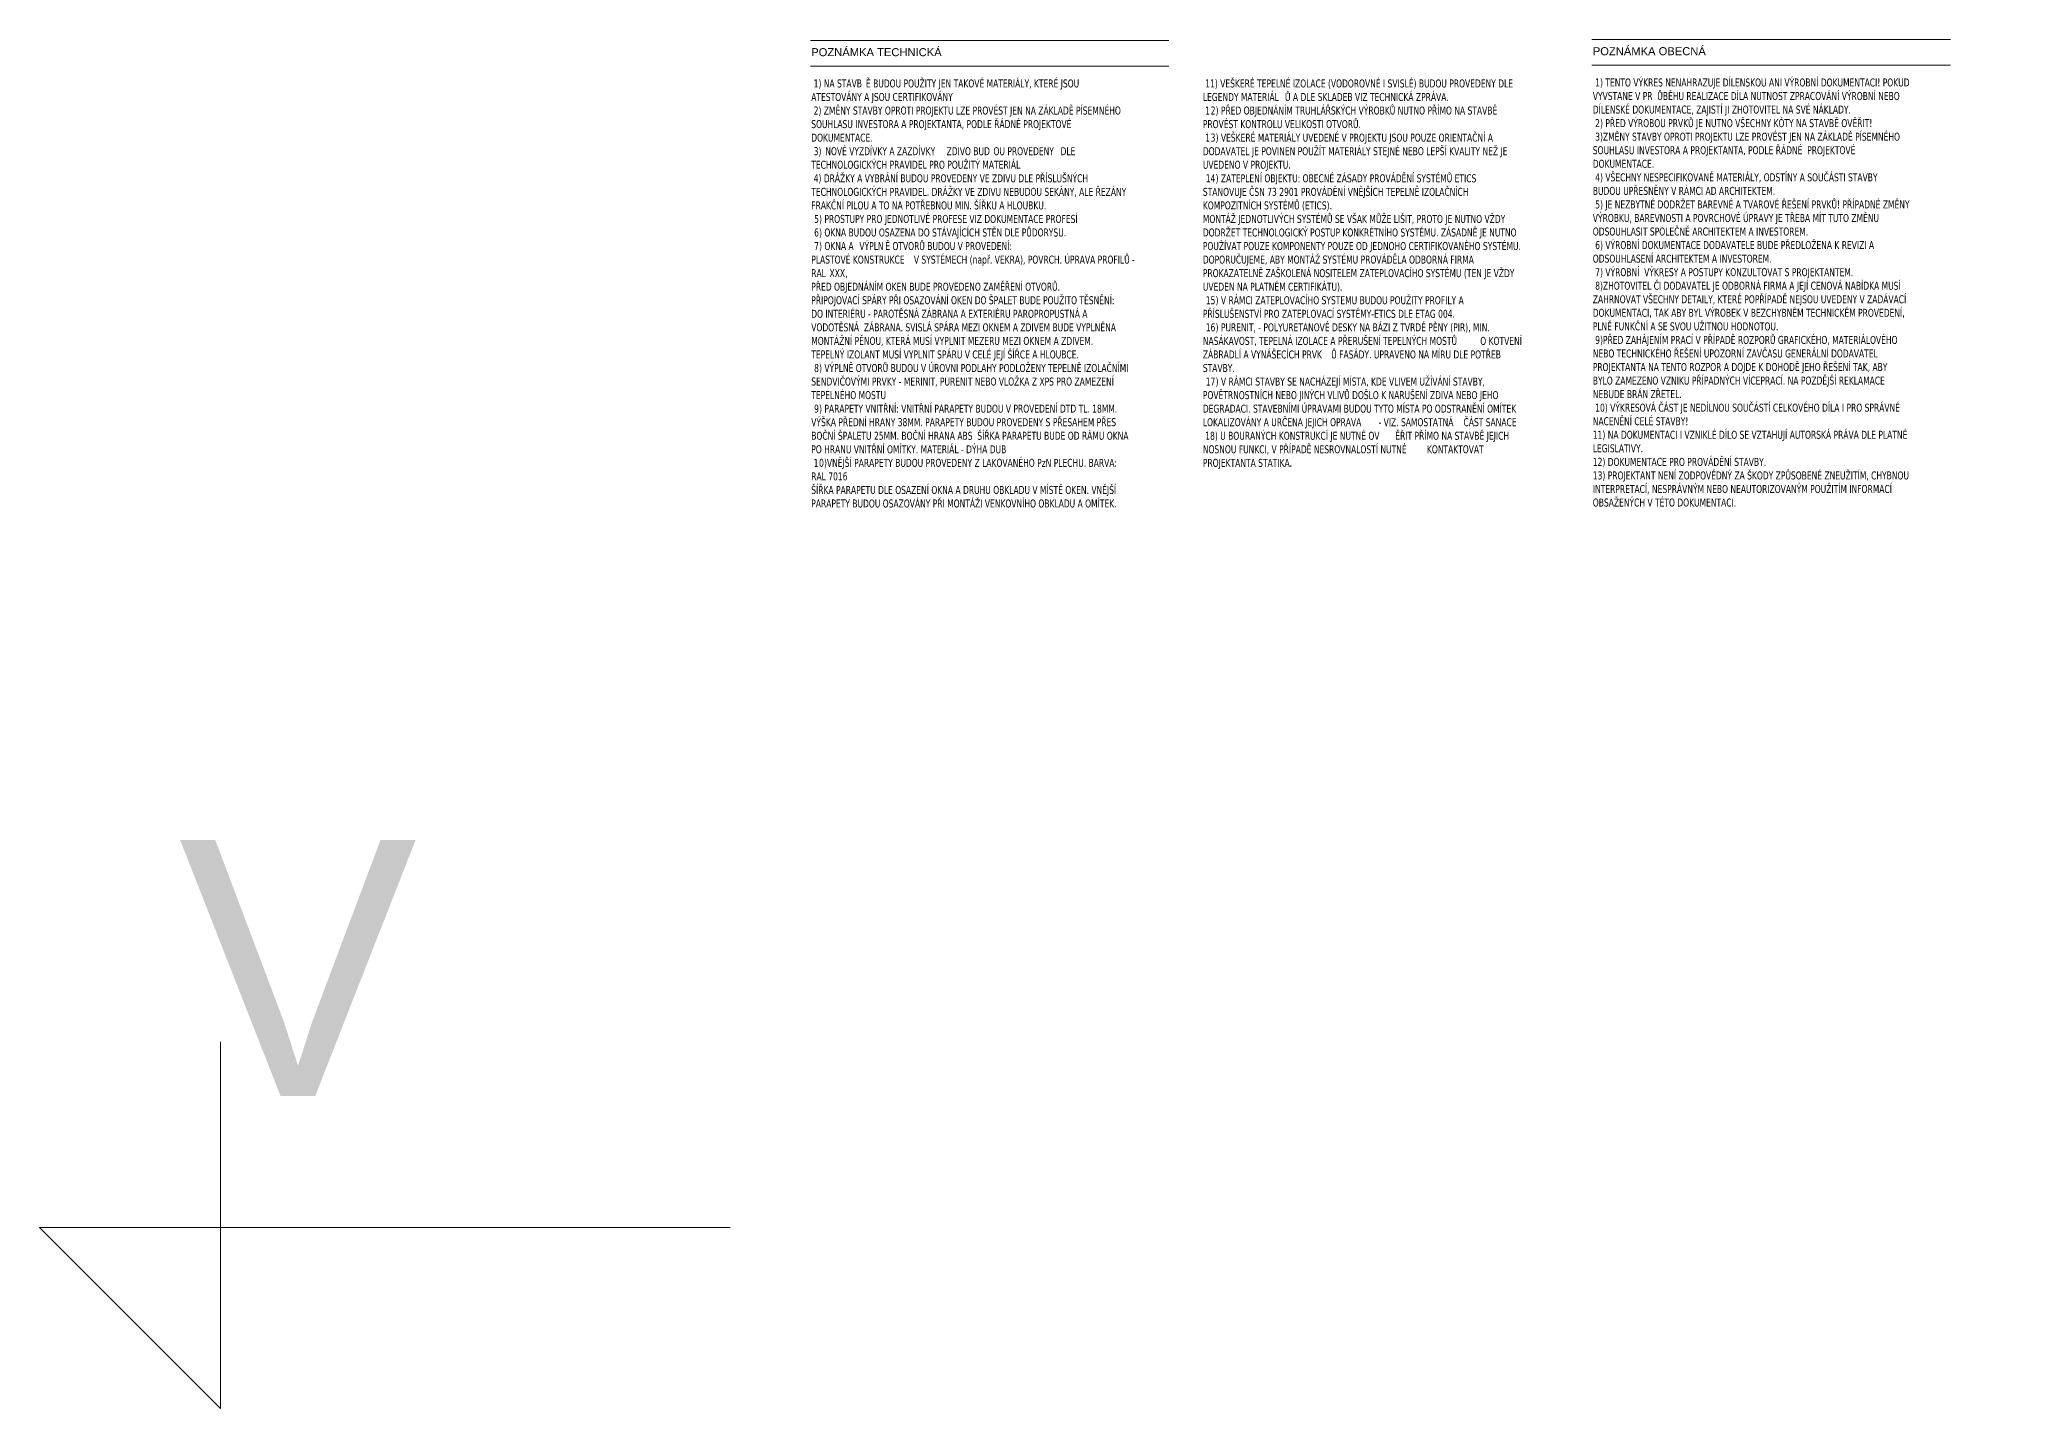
# Model space of a CAD drawing. Header units: millimetres. Extents: x 48671 to 278361, y -45352 to 20466.
# Drawn here: x 231853 to 262694, y -17447 to 3939 of the extents above; entities that cross this region are included whole.
import ezdxf

# ---------------------------------------------------------------- set-up
doc = ezdxf.new("R2010")
doc.units = ezdxf.units.MM
doc.layers.add('A-DETL-THIN', color=151, linetype='Continuous', lineweight=13)
doc.layers.add('G-ANNO-TEXT', color=231, linetype='Continuous', lineweight=9)
doc.styles.add('Arial', font='arial.ttf', dxfattribs={"height": 125})
doc.styles.add('Arial_4', font='arial.ttf', dxfattribs={"height": 4000})
doc.styles.add('Tahoma_1', font='tahoma.ttf', dxfattribs={"width": 0.8, "height": 125})

msp = doc.modelspace()

# ---------------------------------------------------------------- linework, layer by layer
at = {"layer": 'A-DETL-THIN'}
for p, q in [((243898.1, 3923.7), (249498.1, 3923.7)), ((256108.2, 3938.7), (261708.2, 3938.7)), ((243898.1, 3523.7), (249498.1, 3523.7)), ((256108.2, 3538.7), (261708.2, 3538.7))]:
    msp.add_line(p, q, dxfattribs=at)
at = {"layer": 'A-DETL-THIN', "lineweight": 9}
for p, q in [((234681.8, -17446.6), (234681.8, -11716.7)), ((242645.2, -14618.2), (231853.3, -14618.2)), ((231853.3, -14618.2), (234681.8, -17446.6))]:
    msp.add_line(p, q, dxfattribs=at)

# ---------------------------------------------------------------- texts
at = {"layer": 'G-ANNO-TEXT', "color": 7, "char_height": 125, "attachment_point": 1, "style": 'Tahoma_1', "bg_fill": 3, "box_fill_scale": 1.25, "bg_fill_color": 256, "bg_fill_true_color": 13158600, "bg_fill_transparency": 0}
for s, insert, width in [(' 1) NA STAVB', (243910.9, 3314.7), 1035.78), (' 11) VEŠKERÉ TEPELNÉ IZOLACE (VODOROVNÉ I SVISLÉ) BUDOU PROVEDENY DLE ', (250029.1, 3314.7), 6397.466)]:
    msp.add_mtext(s, dxfattribs=dict(at, insert=insert, width=width))
at = {"layer": 'G-ANNO-TEXT', "color": 7, "insert": (234026.9, -8567.2), "char_height": 4000, "width": 4649.787, "attachment_point": 1, "style": 'Arial_4'}
msp.add_mtext('\\fArial|b0|i0|c238|p34|;V', dxfattribs=at)

# ---------------------------------------------------------------- next in the draw order: texts
at = {"layer": 'G-ANNO-TEXT', "color": 7, "char_height": 125, "attachment_point": 1, "bg_fill": 3, "box_fill_scale": 1.25, "bg_fill_color": 256, "bg_fill_true_color": 13158600, "bg_fill_transparency": 0}
for s, insert, width, style in [('POZNÁMKA TECHNICKÁ', (243910.9, 3803.2), 2461.181, 'Arial'), ('POZNÁMKA OBECNÁ', (256121.1, 3818.3), 2128.48, 'Arial'), ('Ě BUDOU POUŽITY JEN TAKOVÉ MATERIÁLY, KTERÉ JSOU ', (244765.5, 3314.7), 4502.277, 'Tahoma_1'), (' 1) TENTO VÝKRES NENAHRAZUJE DÍLENSKOU ANI VÝROBNÍ DOKUMENTACI! POKUD ', (256121.1, 3329.8), 6541.77, 'Tahoma_1')]:
    msp.add_mtext(s, dxfattribs=dict(at, insert=insert, width=width, style=style))

# ---------------------------------------------------------------- next in the draw order: texts
at = {"layer": 'G-ANNO-TEXT', "color": 7, "insert": (243910.9, 3103.1), "char_height": 125, "width": 2950.21, "attachment_point": 1, "style": 'Tahoma_1', "bg_fill": 3, "box_fill_scale": 1.25, "bg_fill_color": 256, "bg_fill_true_color": 13158600, "bg_fill_transparency": 0}
msp.add_mtext('ATESTOVÁNY A JSOU CERTIFIKOVÁNY', dxfattribs=at)

# ---------------------------------------------------------------- next in the draw order: texts
at = {"layer": 'G-ANNO-TEXT', "color": 7, "insert": (243910.9, 2891.4), "char_height": 125, "width": 6442.361, "attachment_point": 1, "style": 'Tahoma_1', "bg_fill": 3, "box_fill_scale": 1.25, "bg_fill_color": 256, "bg_fill_true_color": 13158600, "bg_fill_transparency": 0}
msp.add_mtext(' 2) ZMĚNY STAVBY OPROTI PROJEKTU LZE PROVÉST JEN NA ZÁKLADĚ PÍSEMNÉHO ', dxfattribs=at)

# ---------------------------------------------------------------- next in the draw order: texts
at = {"layer": 'G-ANNO-TEXT', "color": 7, "char_height": 125, "attachment_point": 1, "style": 'Tahoma_1', "bg_fill": 3, "box_fill_scale": 1.25, "bg_fill_color": 256, "bg_fill_true_color": 13158600, "bg_fill_transparency": 0}
for s, insert, width in [('LEGENDY MATERIÁL', (250029.1, 3103.1), 1555.274), ('SOUHLASU INVESTORA A PROJEKTANTA, PODLE ŘÁDNÉ PROJEKTOVÉ ', (243910.9, 2679.7), 5409.787)]:
    msp.add_mtext(s, dxfattribs=dict(at, insert=insert, width=width))

# ---------------------------------------------------------------- next in the draw order: texts
for s, insert, width in [('Ů A DLE SKLADEB VIZ TECHNICKÁ ZPRÁVA.', (251312.3, 3103.1), 3341.433), (' 1', (250029.1, 2891.4), 147.511), ('DOKUMENTACE. ', (243910.9, 2468.1), 1292.32)]:
    msp.add_mtext(s, dxfattribs=dict(at, insert=insert, width=width))

# ---------------------------------------------------------------- next in the draw order: texts
for s, insert, width in [('\\fTahoma|b0|i0|c238|p34|;\\W.8;2', (250150.8, 2891.4), 92.996), (' 3) ', (243910.9, 2256.4), 266.16)]:
    msp.add_mtext(s, dxfattribs=dict(at, insert=insert, width=width))

# ---------------------------------------------------------------- next in the draw order: texts
for s, insert, width in [(') PŘED OBJEDNÁNÍM TRUHLÁŘSKÝCH VÝROBKŮ NUTNO PŘÍMO NA STAVBĚ ', (250227.5, 2891.4), 5842.699), ('NOVÉ VYZDÍVKY A ZAZDÍVKY', (244130.5, 2256.4), 2251.139)]:
    msp.add_mtext(s, dxfattribs=dict(at, insert=insert, width=width))

# ---------------------------------------------------------------- next in the draw order: texts
for s, insert, width in [('VYVSTANE V PR', (256121.1, 3118.1), 1221.772), ('PROVÉST KONTROLU VELIKOSTI OTVORŮ.', (250029.1, 2679.7), 3258.058), (' ZDIVO BUD', (245987.9, 2256.4), 933.164)]:
    msp.add_mtext(s, dxfattribs=dict(at, insert=insert, width=width))

# ---------------------------------------------------------------- next in the draw order: texts
for s, insert, width in [('ŮBĚHU REALIZACE DÍLA NUTNOST ZPRACOVÁNÍ VÝROBNÍ NEBO ', (257129.1, 3118.1), 5012.15), (' 1', (250029.1, 2468.1), 147.511), ('OU PROVEDENY', (246757.8, 2256.4), 1224.978)]:
    msp.add_mtext(s, dxfattribs=dict(at, insert=insert, width=width))

# ---------------------------------------------------------------- next in the draw order: texts
for s, insert, width in [('DÍLENSKÉ DOKUMENTACE, ZAJISTÍ JI ZHOTOVITEL NA SVÉ NÁKLADY.', (256121.1, 2906.5), 5380.926), ('\\fTahoma|b0|i0|c238|p34|;\\W.8;3', (250150.8, 2468.1), 92.996), (' DLE ', (247768.6, 2256.4), 404.051)]:
    msp.add_mtext(s, dxfattribs=dict(at, insert=insert, width=width))

# ---------------------------------------------------------------- next in the draw order: texts
for s, insert, width in [(') VEŠKERÉ MATERIÁLY UVEDENÉ V PROJEKTU JSOU POUZE ORIENTAČNÍ A ', (250227.5, 2468.1), 5810.631), ('TECHNOLOGICKÝCH PRAVIDEL PRO POUŽITÝ MATERIÁL', (243910.9, 2044.7), 4309.872)]:
    msp.add_mtext(s, dxfattribs=dict(at, insert=insert, width=width))

# ---------------------------------------------------------------- next in the draw order: texts
for s, insert, width in [(' 2) PŘED VÝROBOU PRVKŮ JE NUTNO VŠECHNY KÓTY NA STAVBĚ OVĚŘIT!', (256121.1, 2694.8), 5756.116), ('DODAVATEL JE POVINEN POUŽÍT MATERIÁLY STEJNÉ NEBO LEPŠÍ KVALITY NEŽ JE ', (250029.1, 2256.4), 6423.12), (' 4) DRÁŽKY A VYBRÁNÍ BUDOU PROVEDENY VE ZDIVU DLE PŘÍSLUŠNÝCH ', (243910.9, 1833.1), 5727.256)]:
    msp.add_mtext(s, dxfattribs=dict(at, insert=insert, width=width))

# ---------------------------------------------------------------- next in the draw order: texts
for s, insert, width in [(' 3)ZMĚNY STAVBY OPROTI PROJEKTU LZE PROVÉST JEN NA ZÁKLADĚ PÍSEMNÉHO ', (256121.1, 2483.1), 6387.846), ('UVEDENO V PROJEKTU.', (250029.1, 2044.7), 1811.814), ('TECHNOLOGICKÝCH PRAVIDEL. DRÁŽKY VE ZDIVU NEBUDOU SEKÁNY, ALE ŘEZÁNY ', (243910.9, 1621.4), 6474.428)]:
    msp.add_mtext(s, dxfattribs=dict(at, insert=insert, width=width))

# ---------------------------------------------------------------- next in the draw order: texts
for s, insert, width in [('SOUHLASU INVESTORA A PROJEKTANTA, PODLE ŘÁDNÉ  PROJEKTOVÉ ', (256121.1, 2271.5), 5464.302), ('\\fTahoma|b0|i0|c238|p34|;\\W.8; ', (250029.1, 1833.1), 54.515), ('FRAKČNÍ PILOU A TO NA POTŘEBNOU MIN. ŠÍŘKU A HLOUBKU.', (243910.9, 1409.7), 4861.433)]:
    msp.add_mtext(s, dxfattribs=dict(at, insert=insert, width=width))

# ---------------------------------------------------------------- next in the draw order: texts
for s, insert, width in [('14', (250074, 1833.1), 185.992), ('DOKUMENTACE. ', (256121.1, 2059.8), 1292.32), ('\\fTahoma|b0|i0|c238|p34|;\\W.8; ', (243910.9, 1198.1), 54.515)]:
    msp.add_mtext(s, dxfattribs=dict(at, insert=insert, width=width))

# ---------------------------------------------------------------- next in the draw order: texts
for s, insert, width in [(') ZATEPLENÍ OBJEKTU: OBECNÉ ZÁSADY PROVÁDĚNÍ SYSTÉMŮ ETICS ', (250227.5, 1833.1), 5438.648), (' 4) VŠECHNY NESPECIFIKOVANÉ MATERIÁLY, ODSTÍNY A SOUČÁSTI STAVBY  ', (256121.1, 1848.1), 6009.449), ('\\fTahoma|b0|i0|c238|p34|;\\W.8;5', (243955.9, 1198.1), 92.996)]:
    msp.add_mtext(s, dxfattribs=dict(at, insert=insert, width=width))

# ---------------------------------------------------------------- next in the draw order: texts
for s, insert, width in [('STANOVUJE ČSN 73 2901 PROVÁDĚNÍ VNĚJŠÍCH TEPELNĚ IZOLAČNÍCH ', (250029.1, 1621.4), 5525.23), ('BUDOU UPŘESNĚNY V RÁMCI AD ARCHITEKTEM.', (256121.1, 1636.5), 3745.484), (') PROSTUPY PRO JEDNOTLIVÉ PROFESE VIZ DOKUMENTACE PROFESÍ', (244032.6, 1198.1), 5348.859)]:
    msp.add_mtext(s, dxfattribs=dict(at, insert=insert, width=width))

# ---------------------------------------------------------------- next in the draw order: texts
for s, insert, width in [('KOMPOZITNÍCH SYSTÉMŮ (ETICS). ', (250029.1, 1409.7), 2748.185), ('\\fTahoma|b0|i0|c238|p34|;\\W.8; ', (243910.9, 986.4), 54.515)]:
    msp.add_mtext(s, dxfattribs=dict(at, insert=insert, width=width))

# ---------------------------------------------------------------- next in the draw order: texts
for s, insert, width in [('\\fTahoma|b0|i0|c238|p34|;\\W.8;6', (243955.9, 986.4), 92.996), ('MONTÁŽ JEDNOTLIVÝCH SYSTÉMŮ SE VŠAK MŮŽE LIŠIT, PROTO JE NUTNO VŽDY ', (250029.1, 1198.1), 6330.125)]:
    msp.add_mtext(s, dxfattribs=dict(at, insert=insert, width=width))

# ---------------------------------------------------------------- next in the draw order: texts
for s, insert, width in [(' 5) JE NEZBYTNÉ DODRŽET BAREVNÉ A TVAROVÉ ŘEŠENÍ PRVKŮ! PŘÍPADNÉ ZMĚNY ', (256121.1, 1424.8), 6541.77), (') OKNA BUDOU OSAZENA DO STÁVAJÍCÍCH STĚN DLE PŮDORYSU. ', (244032.6, 986.4), 5130.8), ('DODRŽET TECHNOLOGICKÝ POSTUP KONKRÉTNÍHO SYSTÉMU. ZÁSADNĚ JE NUTNO ', (250029.1, 986.4), 6487.255)]:
    msp.add_mtext(s, dxfattribs=dict(at, insert=insert, width=width))

# ---------------------------------------------------------------- next in the draw order: texts
for s, insert, width in [('VÝROBKU, BAREVNOSTI A POVRCHOVÉ ÚPRAVY JE TŘEBA MÍT TUTO ZMĚNU ', (256121.1, 1213.1), 5948.521), ('\\fTahoma|b0|i0|c238|p34|;\\W.8; ', (243910.9, 774.7), 54.515)]:
    msp.add_mtext(s, dxfattribs=dict(at, insert=insert, width=width))

# ---------------------------------------------------------------- next in the draw order: texts
at = {"layer": 'G-ANNO-TEXT', "color": 7, "insert": (243955.9, 774.7), "char_height": 125, "width": 92.996, "attachment_point": 1, "style": 'Tahoma_1', "bg_fill": 3, "box_fill_scale": 1.25, "bg_fill_color": 256, "bg_fill_true_color": 13158600, "bg_fill_transparency": 0}
msp.add_mtext('\\fTahoma|b0|i0|c238|p34|;\\W.8;7', dxfattribs=at)

# ---------------------------------------------------------------- next in the draw order: texts
at = {"layer": 'G-ANNO-TEXT', "color": 7, "insert": (244032.6, 774.7), "char_height": 125, "width": 763.207, "attachment_point": 1, "style": 'Tahoma_1', "bg_fill": 3, "box_fill_scale": 1.25, "bg_fill_color": 256, "bg_fill_true_color": 13158600, "bg_fill_transparency": 0}
msp.add_mtext(') OKNA A ', dxfattribs=at)

# ---------------------------------------------------------------- next in the draw order: texts
at = {"layer": 'G-ANNO-TEXT', "color": 7, "insert": (244662.3, 774.7), "char_height": 125, "width": 490.633, "attachment_point": 1, "style": 'Tahoma_1', "bg_fill": 3, "box_fill_scale": 1.25, "bg_fill_color": 256, "bg_fill_true_color": 13158600, "bg_fill_transparency": 0}
msp.add_mtext('VÝPLN', dxfattribs=at)

# ---------------------------------------------------------------- next in the draw order: texts
at = {"layer": 'G-ANNO-TEXT', "color": 7, "insert": (245067.2, 774.7), "char_height": 125, "width": 2597.468, "attachment_point": 1, "style": 'Tahoma_1', "bg_fill": 3, "box_fill_scale": 1.25, "bg_fill_color": 256, "bg_fill_true_color": 13158600, "bg_fill_transparency": 0}
msp.add_mtext('Ě OTVORŮ BUDOU V PROVEDENÍ:', dxfattribs=at)

# ---------------------------------------------------------------- next in the draw order: texts
at = {"layer": 'G-ANNO-TEXT', "color": 7, "insert": (243910.9, 563.1), "char_height": 125, "width": 1943.291, "attachment_point": 1, "style": 'Tahoma_1', "bg_fill": 3, "box_fill_scale": 1.25, "bg_fill_color": 256, "bg_fill_true_color": 13158600, "bg_fill_transparency": 0}
msp.add_mtext('PLASTOVÉ KONSTRUKCE ', dxfattribs=at)

# ---------------------------------------------------------------- next in the draw order: texts
at = {"layer": 'G-ANNO-TEXT', "color": 7, "char_height": 125, "attachment_point": 1, "style": 'Tahoma_1', "bg_fill": 3, "box_fill_scale": 1.25, "bg_fill_color": 256, "bg_fill_true_color": 13158600, "bg_fill_transparency": 0}
for s, insert, width in [('RAL ', (243910.9, 351.4), 346.329), ('V SYSTÉMECH (např. VEKRA), POVRCH. ÚPRAVA PROFILŮ - ', (245514.3, 563.1), 4585.653)]:
    msp.add_mtext(s, dxfattribs=dict(at, insert=insert, width=width))

# ---------------------------------------------------------------- next in the draw order: texts
for s, insert, width in [('POUŽÍVAT POUZE KOMPONENTY POUZE OD JEDNOHO CERTIFIKOVANÉHO SYSTÉMU.', (250029.1, 774.7), 6535.357), ('XXX', (244196.7, 351.4), 298.228)]:
    msp.add_mtext(s, dxfattribs=dict(at, insert=insert, width=width))

# ---------------------------------------------------------------- next in the draw order: texts
for s, insert, width in [('ODSOUHLASIT SPOLEČNĚ ARCHITEKTEM A INVESTOREM.', (256121.1, 1001.5), 4428.522), ('\\fTahoma|b0|i0|c238|p34|;\\W.8;,', (244442.7, 351.4), 51.308), ('DOPORUČUJEME, ABY MONTÁŽ SYSTÉMU PROVÁDĚLA ODBORNÁ FIRMA ', (250029.1, 563.1), 5586.158)]:
    msp.add_mtext(s, dxfattribs=dict(at, insert=insert, width=width))

# ---------------------------------------------------------------- next in the draw order: texts
for s, insert, width in [(' 6) VÝROBNÍ DOKUMENTACE DODAVATELE BUDE PŘEDLOŽENA K REVIZI A ', (256121.1, 789.8), 5797.804), ('PROKAZATELNĚ ZAŠKOLENÁ NOSITELEM ZATEPLOVACÍHO SYSTÉMU (TEN JE VŽDY ', (250029.1, 351.4), 6426.327), ('PŘED OBJEDNÁNÍM OKEN BUDE PROVEDENO ZAMĚŘENÍ OTVORŮ.', (243910.9, 139.7), 5082.699)]:
    msp.add_mtext(s, dxfattribs=dict(at, insert=insert, width=width))

# ---------------------------------------------------------------- next in the draw order: texts
for s, insert, width in [('ODSOUHLASENÍ ARCHITEKTEM A INVESTOREM.', (256121.1, 578.1), 3684.556), ('PŘIPOJOVACÍ SPÁRY PŘI OSAZOVÁNÍ OKEN DO ŠPALET BUDE POUŽITO TĚSNĚNÍ: ', (243910.9, -71.9), 6349.365)]:
    msp.add_mtext(s, dxfattribs=dict(at, insert=insert, width=width))

# ---------------------------------------------------------------- next in the draw order: texts
for s, insert, width in [(' 7) VÝROBNÍ  VÝKRESY A POSTUPY KONZULTOVAT S\xa0PROJEKTANTEM.', (256121.1, 366.5), 5380.926), ('UVEDEN NA PLATNÉM CERTIFIKÁTU).', (250029.1, 139.7), 2882.868), ('DO INTERIÉRU - PAROTĚSNÁ ZÁBRANA A EXTERIÉRU PAROPROPUSTNÁ A ', (243910.9, -283.6), 5724.049)]:
    msp.add_mtext(s, dxfattribs=dict(at, insert=insert, width=width))

# ---------------------------------------------------------------- next in the draw order: texts
for s, insert, width in [(' 8)ZHOTOVITEL ČI DODAVATEL JE ODBORNÁ FIRMA A JEJÍ CENOVÁ NABÍDKA MUSÍ  ', (256121.1, 154.8), 6535.357), ('\\fTahoma|b0|i0|c238|p34|;\\W.8; ', (250029.1, -71.9), 54.515), ('VODOTĚSNÁ  ZÁBRANA. SVISLÁ SPÁRA MEZI OKNEM A ZDIVEM BUDE VYPLNĚNA ', (243910.9, -495.3), 6259.576)]:
    msp.add_mtext(s, dxfattribs=dict(at, insert=insert, width=width))

# ---------------------------------------------------------------- next in the draw order: texts
for s, insert, width in [('15', (250074, -71.9), 185.992), ('ZAHRNOVAT VŠECHNY DETAILY, KTERÉ POPŘÍPADĚ NEJSOU UVEDENY V\xa0ZADÁVACÍ ', (256121.1, -56.9), 6493.669), ('MONTÁŽNÍ PĚNOU, KTERÁ MUSÍ VYPLNIT MEZERU MEZI OKNEM A ZDIVEM. ', (243910.9, -706.9), 5871.559)]:
    msp.add_mtext(s, dxfattribs=dict(at, insert=insert, width=width))

# ---------------------------------------------------------------- next in the draw order: texts
for s, insert, width in [(') V RÁMCI ZATEPLOVACÍHO SYSTEMU BUDOU POUŽITY PROFILY A ', (250227.5, -71.9), 5188.521), ('TEPELNÝ IZOLANT MUSÍ VYPLNIT SPÁRU V CELÉ JEJÍ ŠÍŘCE A HLOUBCE.', (243910.9, -918.6), 5598.985)]:
    msp.add_mtext(s, dxfattribs=dict(at, insert=insert, width=width))

# ---------------------------------------------------------------- next in the draw order: texts
for s, insert, width in [('PŘÍSLUŠENSTVÍ PRO ZATEPLOVACÍ SYSTÉMY-ETICS DLE ETAG 004.', (250029.1, -283.6), 5201.348), ('\\fTahoma|b0|i0|c238|p34|;\\W.8; ', (243910.9, -1130.3), 54.515)]:
    msp.add_mtext(s, dxfattribs=dict(at, insert=insert, width=width))

# ---------------------------------------------------------------- next in the draw order: texts
for s, insert, width in [('\\fTahoma|b0|i0|c238|p34|;\\W.8; ', (250029.1, -495.3), 54.515), ('\\fTahoma|b0|i0|c238|p34|;\\W.8;8', (243955.9, -1130.3), 92.996)]:
    msp.add_mtext(s, dxfattribs=dict(at, insert=insert, width=width))

# ---------------------------------------------------------------- next in the draw order: texts
for s, insert, width in [('16', (250074, -495.3), 185.992), (') VÝPLNĚ OTVORŮ BUDOU V ÚROVNI PODLAHY PODLOŽENY TEPELNĚ IZOLAČNÍMI ', (244032.6, -1130.3), 6394.26)]:
    msp.add_mtext(s, dxfattribs=dict(at, insert=insert, width=width))

# ---------------------------------------------------------------- next in the draw order: texts
for s, insert, width in [(') PURENIT, - POLYURETANOVÉ DESKY NA BÁZI Z TVRDÉ PĚNY (PIR), MIN. ', (250227.5, -495.3), 5756.116), ('SENDVIČOVÝMI PRVKY - MERINIT, PURENIT NEBO VLOŽKA Z XPS PRO ZAMEZENÍ ', (243910.9, -1341.9), 6301.264)]:
    msp.add_mtext(s, dxfattribs=dict(at, insert=insert, width=width))

# ---------------------------------------------------------------- next in the draw order: texts
for s, insert, width in [('DOKUMENTACI, TAK ABY BYL VÝROBEK V BEZCHYBNÉM TECHNICKÉM PROVEDENÍ, ', (256121.1, -268.5), 6429.534), ('NASÁKAVOST, TEPELNÁ IZOLACE A PŘERUŠENÍ TEPELNÝCH MOSTŮ ', (250029.1, -706.9), 5252.656), ('TEPELNÉHO MOSTU  ', (243910.9, -1553.6), 1632.236)]:
    msp.add_mtext(s, dxfattribs=dict(at, insert=insert, width=width))

# ---------------------------------------------------------------- next in the draw order: texts
for s, insert, width in [('PLNĚ FUNKČNÍ A SE SVOU UŽITNOU HODNOTOU.', (256121.1, -480.2), 3806.412), ('ZÁBRADLÍ A VYNÁŠECÍCH PRVK', (250029.1, -918.6), 2430.716), ('O KOTVENÍ ', (254362.9, -706.9), 920.337), ('\\fTahoma|b0|i0|c238|p34|;\\W.8; ', (243910.9, -1765.3), 54.515)]:
    msp.add_mtext(s, dxfattribs=dict(at, insert=insert, width=width))

# ---------------------------------------------------------------- next in the draw order: texts
for s, insert, width in [('Ů FASÁDY. UPRAVENO NA MÍRU DLE POTŘEB ', (252034.6, -918.6), 3530.632), (' 9)PŘED ZAHÁJENÍM PRACÍ V PŘÍPADĚ ROZPORŮ GRAFICKÉHO, MATERIÁLOVÉHO ', (256121.1, -691.9), 6336.538), ('STAVBY. ', (250029.1, -1130.3), 705.485), ('\\fTahoma|b0|i0|c238|p34|;\\W.8;9', (243955.9, -1765.3), 92.996)]:
    msp.add_mtext(s, dxfattribs=dict(at, insert=insert, width=width))

# ---------------------------------------------------------------- next in the draw order: texts
for s, insert, width in [('NEBO TECHNICKÉHO ŘEŠENÍ UPOZORNÍ ZAVČASU GENERÁLNÍ DODAVATEL ', (256121.1, -903.5), 5858.732), ('\\fTahoma|b0|i0|c238|p34|;\\W.8; ', (250029.1, -1341.9), 54.515), (') PARAPETY VNITŘNÍ: VNITŘNÍ PARAPETY BUDOU V PROVEDENÍ DTD TL. 18MM. ', (244032.6, -1765.3), 6259.576)]:
    msp.add_mtext(s, dxfattribs=dict(at, insert=insert, width=width))

# ---------------------------------------------------------------- next in the draw order: texts
for s, insert, width in [('PROJEKTANTA NA TENTO ROZPOR A DOJDE K DOHODĚ JEHO ŘEŠENÍ TAK, ABY ', (256121.1, -1115.2), 6156.96), ('17', (250074, -1341.9), 185.992), ('VÝŠKA PŘEDNÍ HRANY 38MM. PARAPETY BUDOU PROVEDENY S PŘESAHEM PŘES ', (243910.9, -1976.9), 6282.023)]:
    msp.add_mtext(s, dxfattribs=dict(at, insert=insert, width=width))

# ---------------------------------------------------------------- next in the draw order: texts
for s, insert, width in [(') V RÁMCI STAVBY SE NACHÁZEJÍ MÍSTA, KDE VLIVEM UŽÍVÁNÍ STAVBY, ', (250227.5, -1341.9), 5669.534), ('BOČNÍ ŠPALETU 25MM. BOČNÍ HRANA ABS  ŠÍŘKA PARAPETU BUDE OD RÁMU OKNA ', (243910.9, -2188.6), 6538.563)]:
    msp.add_mtext(s, dxfattribs=dict(at, insert=insert, width=width))

# ---------------------------------------------------------------- next in the draw order: texts
for s, insert, width in [('POVĚTRNOSTNÍCH NEBO JINÝCH VLIVŮ DOŠLO K NARUŠENÍ ZDIVA NEBO JEHO ', (250029.1, -1553.6), 6179.407), ('PO HRANU VNITŘNÍ OMÍTKY. MATERIÁL - DÝHA DUB', (243910.9, -2400.3), 4072.572)]:
    msp.add_mtext(s, dxfattribs=dict(at, insert=insert, width=width))

# ---------------------------------------------------------------- next in the draw order: texts
for s, insert, width in [('BYLO ZAMEZENO VZNIKU PŘÍPADNÝCH VÍCEPRACÍ. NA POZDĚJŠÍ REKLAMACE ', (256121.1, -1326.9), 6047.931), ('DEGRADACI. STAVEBNÍMI ÚPRAVAMI BUDOU TYTO MÍSTA PO ODSTRANĚNÍ OMÍTEK ', (250029.1, -1765.3), 6541.77), (' 1', (243910.9, -2611.9), 147.511)]:
    msp.add_mtext(s, dxfattribs=dict(at, insert=insert, width=width))

# ---------------------------------------------------------------- next in the draw order: texts
for s, insert, width in [('NEBUDE BRÁN ZŘETEL.', (256121.1, -1538.5), 1789.367), ('LOKALIZOVÁNY A URČENA JEJICH OPRAVA', (250029.1, -1976.9), 3280.505), ('\\fTahoma|b0|i0|c238|p34|;\\W.8;0', (244032.6, -2611.9), 92.996)]:
    msp.add_mtext(s, dxfattribs=dict(at, insert=insert, width=width))

# ---------------------------------------------------------------- next in the draw order: texts
for s, insert, width in [(' 10) VÝKRESOVÁ ČÁST JE NEDÍLNOU SOUČÁSTÍ CELKOVÉHO DÍLA I PRO SPRÁVNÉ ', (256121.1, -1750.2), 6391.053), (' - VIZ. SAMOSTATNÁ ', (252735.8, -1976.9), 1654.683), (')VNĚJŠÍ PARAPETY BUDOU PROVEDENY Z LAKOVANÉHO PzN PLECHU. BARVA: ', (244109.4, -2611.9), 6044.724)]:
    msp.add_mtext(s, dxfattribs=dict(at, insert=insert, width=width))

# ---------------------------------------------------------------- next in the draw order: texts
for s, insert, width in [(' 18) U BOURANÝCH KONSTRUKCÍ JE NUTNÉ OV', (250029.1, -2188.6), 3642.868), ('ČÁST SANACE', (254101, -1976.9), 1067.848), ('NACENĚNÍ CELÉ STAVBY!', (256121.1, -1961.9), 1943.291), ('RAL 7016  ', (243910.9, -2823.6), 827.341)]:
    msp.add_mtext(s, dxfattribs=dict(at, insert=insert, width=width))

# ---------------------------------------------------------------- next in the draw order: texts
for s, insert, width in [('ĚŘIT PŘÍMO NA STAVBĚ JEJICH', (253034.7, -2188.6), 2427.51), ('11) NA DOKUMENTACI I VZNIKLÉ DÍLO SE VZTAHUJÍ AUTORSKÁ PRÁVA DLE PLATNÉ ', (256121.1, -2173.5), 6541.77), ('ŠÍŘKA PARAPETU DLE OSAZENÍ OKNA A DRUHU OBKLADU V MÍSTĚ OKEN. VNĚJŠÍ ', (243910.9, -3035.3), 6346.158)]:
    msp.add_mtext(s, dxfattribs=dict(at, insert=insert, width=width))

# ---------------------------------------------------------------- next in the draw order: texts
for s, insert, width in [('\\fTahoma|b0|i0|c238|p34|;\\W.8; ', (255037.6, -2188.6), 54.515), ('NOSNOU FUNKCI, V PŘÍPADĚ NESROVNALOSTÍ NUTNÉ', (250029.1, -2400.3), 4188.016), ('LEGISLATIVY.', (256121.1, -2385.2), 1055.021), ('PARAPETY BUDOU OSAZOVÁNY PŘI MONTÁŽI VENKOVNÍHO OBKLADU A OMÍTEK. ', (243910.9, -3246.9), 6314.091)]:
    msp.add_mtext(s, dxfattribs=dict(at, insert=insert, width=width))

# ---------------------------------------------------------------- next in the draw order: texts
for s, insert, width in [('\\fTahoma|b0|i0|c238|p34|;\\W.8; ', (253484.5, -2400.3), 54.515), ('PROJEKTANTA STATIKA. ', (250029.1, -2611.9), 1924.05), ('12) DOKUMENTACE PRO PROVÁDĚNÍ STAVBY.', (256121.1, -2596.9), 3533.838)]:
    msp.add_mtext(s, dxfattribs=dict(at, insert=insert, width=width))

# ---------------------------------------------------------------- next in the draw order: texts
for s, insert, width in [('KONTAKTOVAT ', (253529.5, -2400.3), 1208.945), ('13) PROJEKTANT NENÍ ZODPOVĚDNÝ ZA ŠKODY ZPŮSOBENÉ ZNEUŽITÍM, CHYBNOU ', (256121.1, -2808.5), 6522.529)]:
    msp.add_mtext(s, dxfattribs=dict(at, insert=insert, width=width))

# ---------------------------------------------------------------- next in the draw order: texts
at = {"layer": 'G-ANNO-TEXT', "color": 7, "insert": (256121.1, -3020.2), "char_height": 125, "width": 6243.542, "attachment_point": 1, "style": 'Tahoma_1', "bg_fill": 3, "box_fill_scale": 1.25, "bg_fill_color": 256, "bg_fill_true_color": 13158600, "bg_fill_transparency": 0}
msp.add_mtext('INTERPRETACÍ, NESPRÁVNÝM NEBO NEAUTORIZOVANÝM POUŽITÍM INFORMACÍ ', dxfattribs=at)

# ---------------------------------------------------------------- next in the draw order: texts
at = {"layer": 'G-ANNO-TEXT', "color": 7, "insert": (256121.1, -3231.9), "char_height": 125, "width": 2924.556, "attachment_point": 1, "style": 'Tahoma_1', "bg_fill": 3, "box_fill_scale": 1.25, "bg_fill_color": 256, "bg_fill_true_color": 13158600, "bg_fill_transparency": 0}
msp.add_mtext('OBSAŽENÝCH V TÉTO DOKUMENTACI.', dxfattribs=at)

doc.saveas('drawing.dxf')
